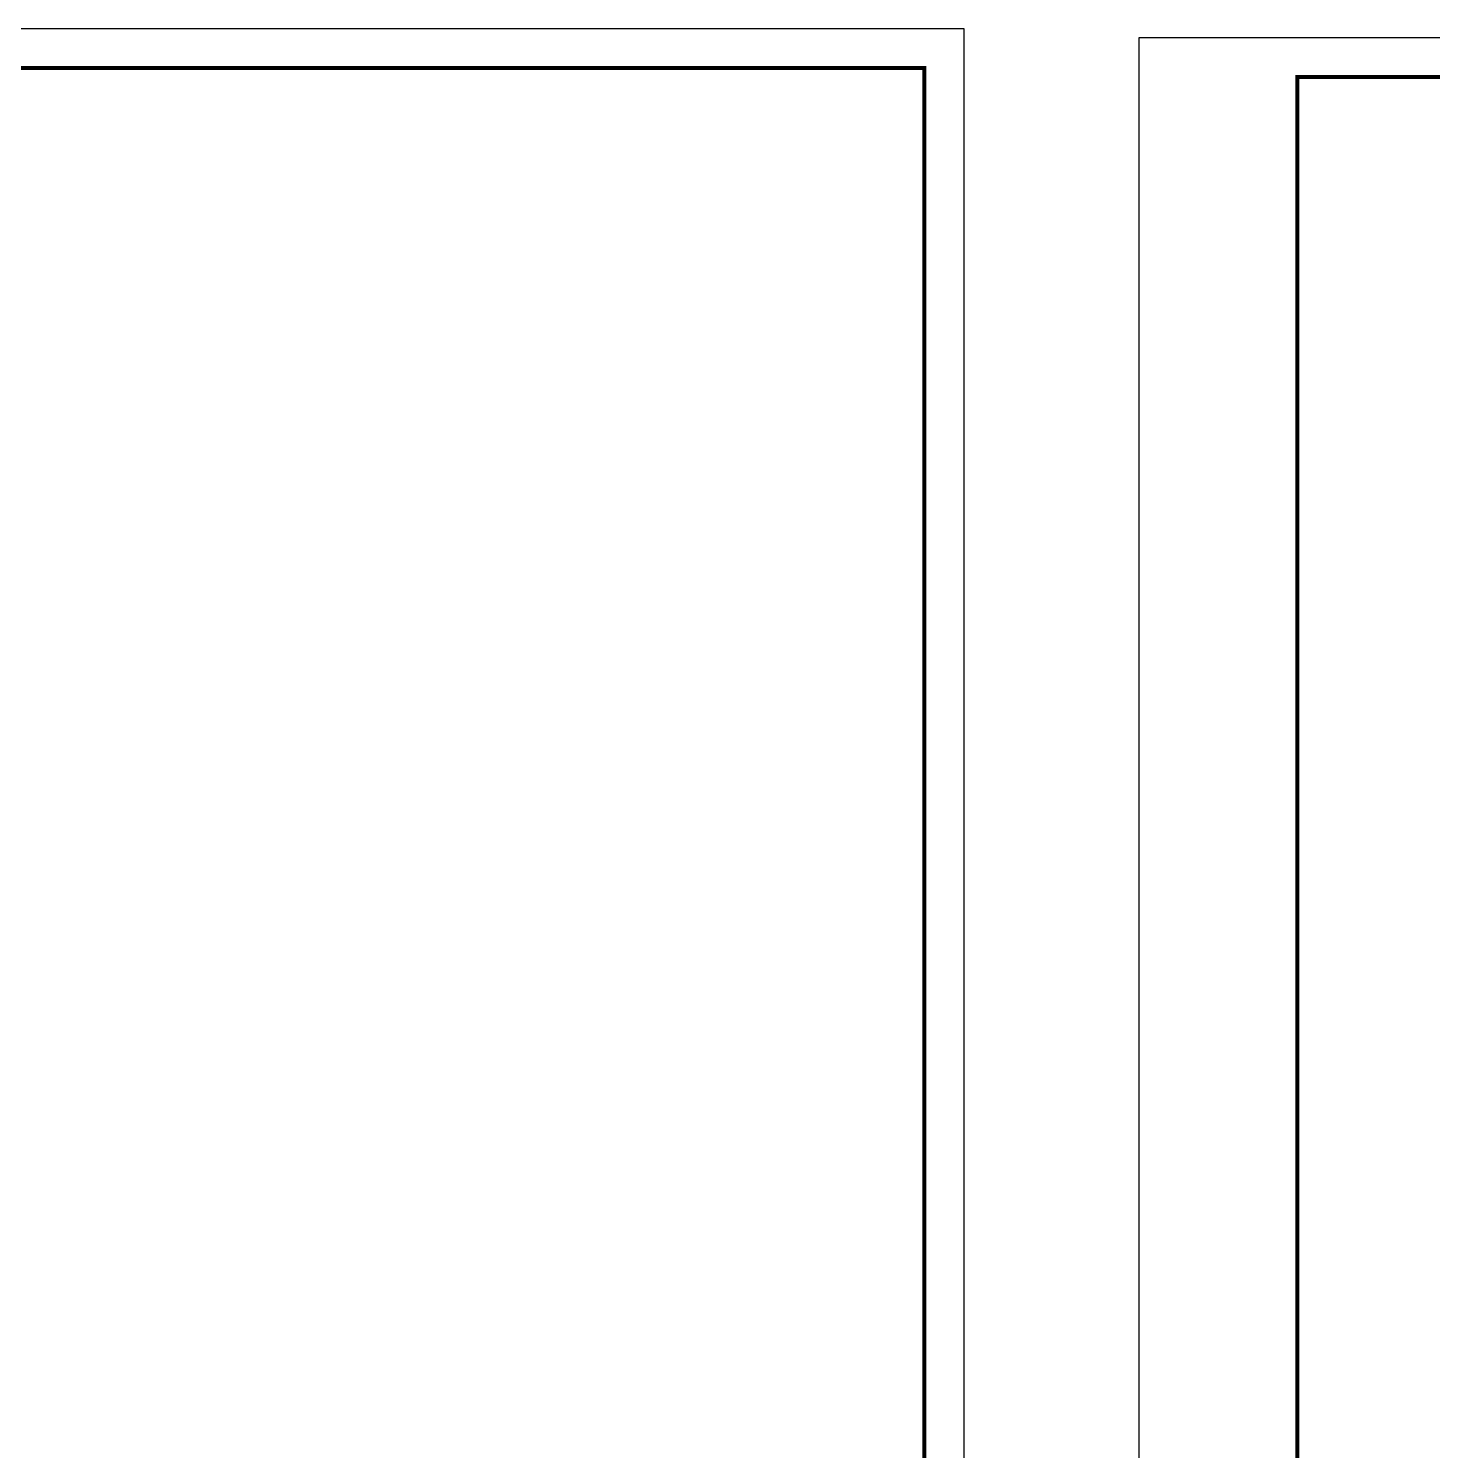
# Model space of a CAD drawing. Header units: millimetres. Extents: x 1990 to 7549, y 397 to 3825.
# Drawn here: x 3983.7 to 4161.4, y 1414.9 to 1594.8 of the extents above; entities that cross this region are included whole.
import ezdxf
from ezdxf.enums import TextEntityAlignment as Align

# ---------------------------------------------------------------- set-up
doc = ezdxf.new("R2010")
doc.units = ezdxf.units.MM
doc.layers.add('Размеры на чертеже', color=250, linetype='Continuous', lineweight=25)
doc.styles.add('-ISOCPEUR-', font='isocpeur.TTF')
doc.styles.get("Standard").update_dxf_attribs({"font": 'arial.ttf'})

# ---------------------------------------------------------------- blocks, each defined once
blk = doc.blocks.new('*U370')
blk.add_lwpolyline([(0, 123), (594, 123), (594, -297), (0, -297)], close=True)
at = {"const_width": 0.5}
blk.add_lwpolyline([(20, 118), (589, 118), (589, -292), (20, -292)], close=True, dxfattribs=at)
blk.add_attdef('РАЗРАБОТАЛ', text='', height=2.5).set_placement((424.5, -264.22), align=Align.MIDDLE_LEFT)
at = {"flags": 8}
for tag, height, p in [('ДАТА', 2.5, (464.07, -264.4)), ('ЛИСТ', 3, (560.39, -271.92)), ('ЛИСТОВ', 3, (577.89, -271.92))]:
    blk.add_attdef(tag, text='', height=height, dxfattribs=at).set_placement(p, align=Align.MIDDLE_CENTER)
for tag, p in [('ТЕПЛОВЫЕ_СЕТИ_001', (489.41, -270.98)), ('ИМЯ_ЧЕРТЕЖА_001', (491.51, -285.58))]:
    blk.add_attdef(tag, p, '', height=3, dxfattribs=at)
blk.add_attdef('ПРОВЕРИЛ', (424.75, -270.73), '', height=2.5)
at = {"style": '-ISOCPEUR-', "flags": 8}
blk.add_attdef('ФОРМАТ', text='', height=3, dxfattribs=at).set_placement((554.97, -294.75), align=Align.MIDDLE_CENTER)

msp = doc.modelspace()

# ---------------------------------------------------------------- block references
at = {"layer": 'Размеры на чертеже', "lineweight": 90}
for p in [(3508.029, 1471.816), (4124.236, 1470.682)]:
    msp.add_blockref('*U370', p, dxfattribs=at)

doc.saveas('drawing.dxf')
